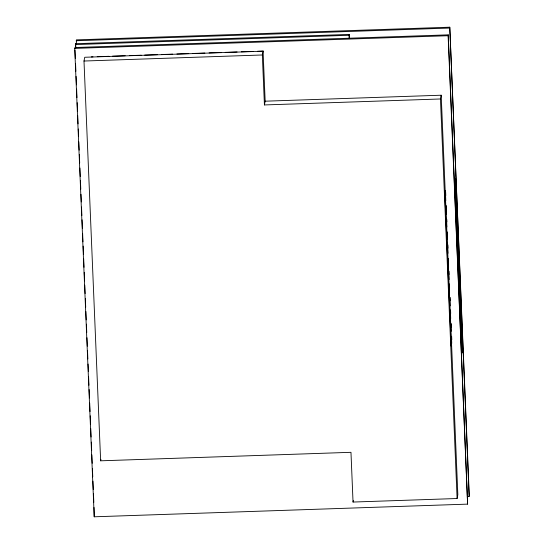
<?xml version="1.0" encoding="UTF-8"?>
<svg xmlns="http://www.w3.org/2000/svg" width="544" height="544" viewBox="0 0 544 544"><rect width="100%" height="100%" fill="white"/><g stroke="black" fill="none" stroke-linecap="round" stroke-linejoin="round"><path stroke-width="0.82" d="M74.718 48.389L74.888 47.525L448.276 34.85L467.616 504.125L94.221 516.8L74.718 48.389L448.113 35.714L448.276 34.85M75.609 47.954L75.636 43.697L349.194 34.415L349.37 38.651M76.357 44.132L76.384 39.875L449.779 27.2L469.282 495.611L469.112 496.475L467.418 496.536M441.198 95.214L457.837 494.761L457.096 498.515L353.042 502.051L350.968 452.316L100.64 460.816L83.994 61.03L84.735 57.27L263.078 51.218L265.159 101.191L264.425 104.944L440.463 98.974L441.198 95.214L265.159 101.191M100.64 460.816L100.939 459.313M94.221 516.8L94.037 507.45M264.425 104.944L262.344 54.978L263.078 51.218M349.166 38.672L349.194 34.415M353.042 502.051L353.335 500.548M469.112 496.475L449.779 27.2M445.196 190.427L444.761 192.644L451.153 346.147L451.731 343.189L451.445 336.403M76.214 40.739L449.609 28.064M75.466 44.567L349.024 35.278M91.31 56.902L93.004 56.841M97.24 56.698L109.106 56.297M112.492 56.182L125.208 55.753M129.445 55.61L141.311 55.202M144.697 55.087L157.413 54.658M161.65 54.516L172.666 54.142M176.902 53.999L188.768 53.591M193.004 53.448L204.87 53.047M209.114 52.904L220.973 52.503M225.216 52.36L237.075 51.952M241.318 51.809L253.178 51.408M257.421 51.265L263.35 51.061M83.994 61.03L262.344 54.978M448.113 35.714L467.616 504.125M445.652 192.216L445.794 195.602M446.216 205.782L446.359 209.175M446.78 219.354L446.889 221.898M447.311 232.07L447.454 235.464M447.841 244.793L447.984 248.186M448.406 258.366L448.508 260.909M448.936 271.082L449.079 274.475M449.5 284.655L449.602 287.198M450.031 297.378L450.174 300.771M450.561 310.1L450.697 313.487M451.126 323.666L451.268 327.06M451.656 336.389L451.792 339.782M445.448 192.229L445.801 200.709M446.012 205.802L446.366 214.282M446.576 219.368L446.896 227.004M447.107 232.091L447.42 239.72M447.637 244.814L447.991 253.293M448.202 258.38L448.514 266.016M448.732 271.102L449.086 279.582M449.262 283.825L449.609 292.305M449.827 297.391L450.18 305.878M450.35 310.114L450.704 318.594M450.922 323.687L451.234 331.316M440.463 98.974L457.096 498.515M75.636 43.697L75.813 47.933M74.99 50.068L75.344 58.555M75.555 63.648L75.874 71.284M76.085 76.378L76.439 84.864M76.616 89.107L76.969 97.587M77.18 102.68L77.534 111.166M77.71 115.41L78.064 123.896M78.275 128.989L78.594 136.626M78.805 141.719L79.159 150.198M79.336 154.442L79.689 162.928M79.9 168.021L80.254 176.508M80.43 180.751L80.784 189.237M80.995 194.324L81.314 201.967M81.525 207.053L81.879 215.54M82.056 219.783L82.409 228.269M82.62 233.362L82.974 241.849M83.15 246.092L83.504 254.578M83.681 258.822L84.034 267.301M84.245 272.394L84.599 280.881M84.776 285.124L85.129 293.61M85.347 298.704L85.7 307.19M85.87 311.426L86.224 319.913M86.401 324.156L86.754 332.642M86.972 337.736L87.326 346.222M87.502 350.465L87.849 358.952M88.067 364.038L88.38 371.681M88.597 376.768L88.951 385.254M89.128 389.497L89.474 397.984M89.692 403.077L90.046 411.563M90.222 415.806L90.576 424.286M90.753 428.529L91.106 437.016M91.317 442.109L91.671 450.595M91.848 454.838L92.201 463.325M92.412 468.418L92.766 476.898M92.942 481.141L93.296 489.627M93.473 493.87L93.826 502.357M455.172 178.561L462.223 352.77L455.172 178.561"/></g></svg>
